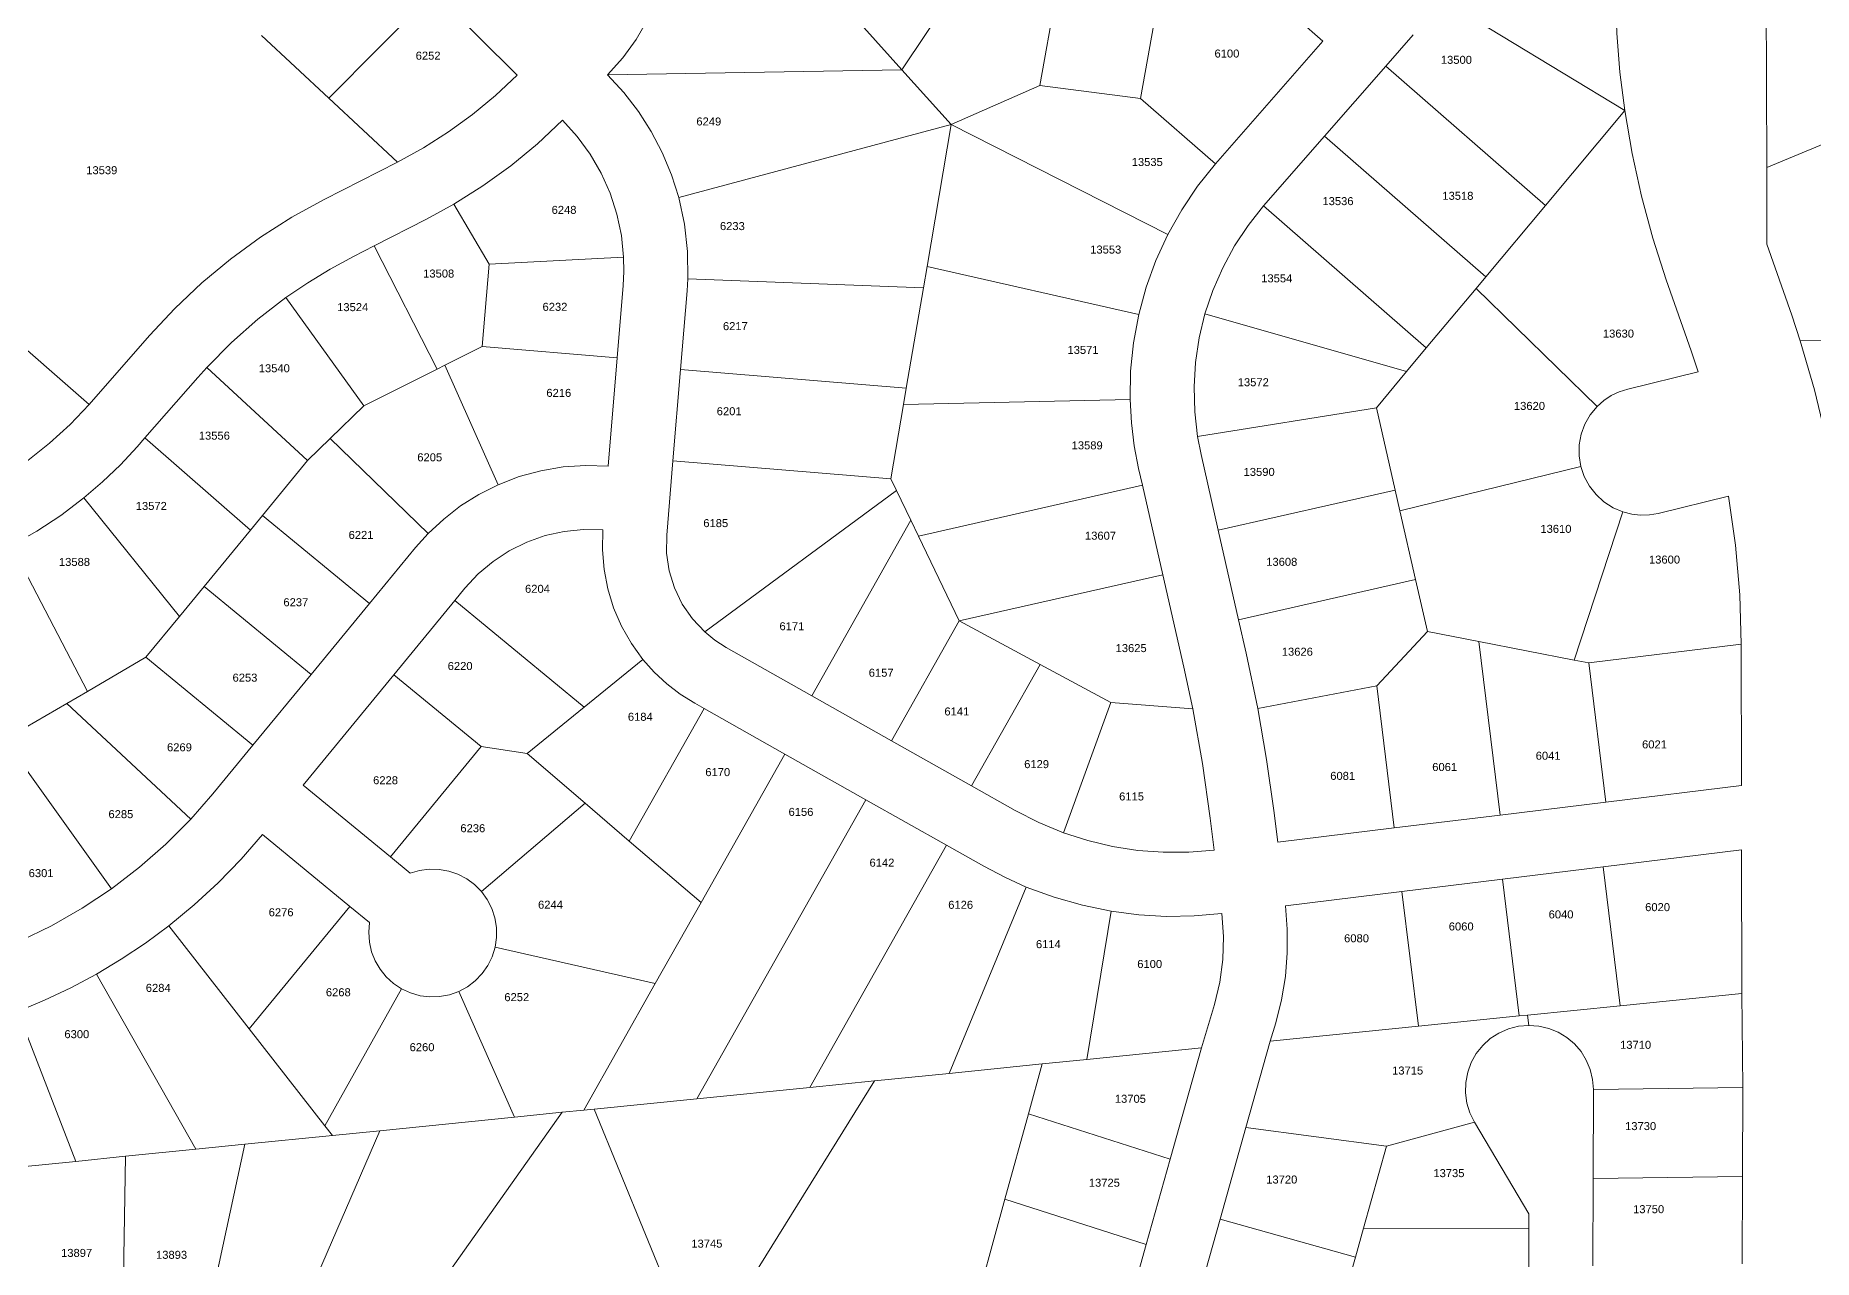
# Model space of a CAD drawing. Header units: feet. Extents: x 865220 to 2843432, y -2240498 to 970288.
# Drawn here: x 2834253 to 2835920, y 966980 to 968128 of the extents above; entities that cross this region are included whole.
import ezdxf
from ezdxf.enums import TextEntityAlignment as Align

# ---------------------------------------------------------------- set-up
doc = ezdxf.new("R2010")
doc.units = ezdxf.units.FT
doc.header["$LTSCALE"] = 0.015
doc.header["$MEASUREMENT"] = 0
doc.layers.add('Dakota County Addresses', color=7, linetype='Continuous')
doc.layers.add('Dakota County Parcels', color=7, linetype='Continuous')
doc.styles.add('Dimensions 100', font='arial.ttf')

# ---------------------------------------------------------------- blocks, each defined once
blk = doc.blocks.new('ACMAP_ANN_TEMPLATE_Dakota County Addresses')
at = {"layer": 'Dakota County Addresses', "style": 'Dimensions 100'}
blk.add_attdef('DakotaCountyAddress', text='', height=50, dxfattribs=at).set_placement((0, 0), align=Align.CENTER)

msp = doc.modelspace()

# ---------------------------------------------------------------- linework, layer by layer
at = {"layer": 'Dakota County Parcels', "lineweight": 5, "ltscale": 100}
for p, q in [((2835065.4, 968095.7), (2835140, 968207.4)), ((2835194.6, 968080.9), (2835218.9, 968217.3)), ((2835288.9, 968068.7), (2835312.7, 968202)), ((2835876, 968003.9), (2835875.5, 968200)), ((2834528, 968069.1), (2834626.6, 968168.2)), ((2834626.6, 968168.2), (2834704.6, 968090.6)), ((2834989.4, 968180.1), (2835065.4, 968095.7)), ((2835569.7, 968162.8), (2835742.9, 968057.4)), ((2835437.2, 968142.3), (2835459.8, 968122.6)), ((2834465.1, 968127.8), (2834528, 968069.1)), ((2835359.2, 968007.3), (2835459.8, 968122.6)), ((2835518.8, 968098.9), (2835544.5, 968128.3)), ((2834789.4, 968090.8), (2835065.4, 968095.7)), ((2835065.4, 968095.7), (2835111.6, 968044.4)), ((2835461.6, 968033.4), (2835518.8, 968098.9)), ((2835518.8, 968098.9), (2835668.5, 967968.3)), ((2835876, 968003.9), (2836078.3, 968088.5)), ((2834528, 968069.1), (2834592.5, 968009)), ((2835111.6, 968044.4), (2835194.6, 968080.9)), ((2835194.6, 968080.9), (2835288.9, 968068.7)), ((2835288.9, 968068.7), (2835359.2, 968007.3)), ((2835668.5, 967968.3), (2835742.9, 968057.4)), ((2834856.1, 967975.8), (2835111.6, 968044.4)), ((2835111.6, 968044.4), (2835088.9, 967911.2)), ((2835111.6, 968044.4), (2835314.5, 967941.1)), ((2835404.4, 967967.9), (2835461.6, 968033.4)), ((2835461.6, 968033.4), (2835612.7, 967901.5)), ((2834523.9, 967974.1), (2834592.5, 968009)), ((2835876.2, 967932), (2835876, 968003.9)), ((2834619.7, 967955.5), (2834645.4, 967969.5)), ((2834678.3, 967913.2), (2834645.4, 967969.5)), ((2835404.4, 967967.9), (2835556.9, 967834.8)), ((2835612.7, 967901.5), (2835668.5, 967968.3)), ((2834570.7, 967930.6), (2834619.7, 967955.5)), ((2834551.1, 967920.6), (2834570.7, 967930.6)), ((2834570.7, 967930.6), (2834629.6, 967815)), ((2834678.3, 967913.2), (2834804.5, 967919.8)), ((2835876.2, 967932), (2835899.5, 967865.5)), ((2834671.9, 967836.1), (2834678.3, 967913.2)), ((2835088.9, 967911.2), (2835085.5, 967891.2)), ((2835088.9, 967911.2), (2835287.3, 967866)), ((2835603.5, 967890.5), (2835612.7, 967901.5)), ((2834798.5, 967825.6), (2834804.1, 967893.4)), ((2834857.8, 967814.7), (2834863.9, 967888.4)), ((2834863.9, 967888.4), (2834864.6, 967899.7)), ((2834864.6, 967899.7), (2835085.5, 967891.2)), ((2835085.5, 967891.2), (2835069.4, 967797.1)), ((2835556.9, 967834.8), (2835603.5, 967890.5)), ((2835603.5, 967890.5), (2835717.1, 967779.8)), ((2835781.8, 967898.6), (2835805.1, 967832.2)), ((2834198, 967873.9), (2834303.4, 967781.7)), ((2834487.9, 967882.1), (2834560.8, 967780.6)), ((2835349.4, 967866.8), (2835538.4, 967812.6)), ((2835907.5, 967841.6), (2835899.5, 967865.5)), ((2834303.4, 967781.7), (2834360, 967846.5)), ((2834637, 967818.7), (2834671.9, 967836.1)), ((2834671.9, 967836.1), (2834798.5, 967825.6)), ((2835538.4, 967812.6), (2835556.9, 967834.8)), ((2835907.5, 967841.6), (2836047, 967842.7)), ((2834629.6, 967815), (2834637, 967818.7)), ((2834637, 967818.7), (2834686.8, 967706.5)), ((2834790.1, 967724), (2834798.5, 967825.6)), ((2835811.7, 967812.4), (2835805.1, 967832.2)), ((2834355.8, 967750.5), (2834405.2, 967807)), ((2834413.7, 967816.5), (2834405.2, 967807)), ((2834413.7, 967816.5), (2834508.2, 967729.3)), ((2834560.8, 967780.6), (2834629.6, 967815)), ((2834850.7, 967729), (2834857.8, 967814.7)), ((2834857.8, 967814.7), (2835069.4, 967797.1)), ((2835510.1, 967778.7), (2835538.4, 967812.6)), ((2835745.8, 967796.2), (2835811.7, 967812.4)), ((2835069.4, 967797.1), (2835066.8, 967781.7)), ((2835066.8, 967781.7), (2835279.2, 967786.5)), ((2834529.3, 967749.8), (2834560.8, 967780.6)), ((2835066.8, 967781.7), (2835054.9, 967712)), ((2835342.5, 967751.9), (2835510.1, 967778.7)), ((2835510.1, 967778.7), (2835527.7, 967701.5)), ((2835342.5, 967751.9), (2835345.7, 967735)), ((2834348.6, 967742.2), (2834355.8, 967750.5)), ((2834355.8, 967750.5), (2834454.6, 967664)), ((2834508.2, 967729.3), (2834529.3, 967749.8)), ((2834529.3, 967749.8), (2834621.1, 967660.7)), ((2835345.7, 967735), (2835361.9, 967663.8)), ((2834465.8, 967677.6), (2834508.2, 967729.3)), ((2834844.9, 967659.2), (2834850.7, 967729)), ((2834850.7, 967729), (2835054.9, 967712)), ((2835287.2, 967721.7), (2835290.8, 967706.1)), ((2835532.1, 967682.2), (2835701.8, 967723.7)), ((2834880.5, 967568.6), (2835060.2, 967701.2)), ((2835054.9, 967712), (2835060.2, 967701.2)), ((2835060.2, 967701.2), (2835073.6, 967673.2)), ((2835080.8, 967658.3), (2835290.8, 967706.1)), ((2835290.8, 967706.1), (2835309.9, 967622.2)), ((2835361.9, 967663.8), (2835527.7, 967701.5)), ((2835527.7, 967701.5), (2835532.1, 967682.2)), ((2834298.5, 967694.1), (2834388.1, 967583.1)), ((2835774.3, 967679.7), (2835840.2, 967695.8)), ((2834454.6, 967664), (2834465.8, 967677.6)), ((2834465.8, 967677.6), (2834566.2, 967595.1)), ((2834980.8, 967508.7), (2835073.6, 967673.2)), ((2835073.6, 967673.2), (2835080.8, 967658.3)), ((2835532.1, 967682.2), (2835546.8, 967617.6)), ((2835695.5, 967542.1), (2835741.2, 967681)), ((2834411.2, 967611.2), (2834454.6, 967664)), ((2834621.1, 967660.7), (2834609.3, 967647.6)), ((2835080.8, 967658.3), (2835119.1, 967578.8)), ((2835361.9, 967663.8), (2835381, 967579.9)), ((2834230.7, 967649.7), (2834301.9, 967512.7)), ((2834566.2, 967595.1), (2834609.3, 967647.6)), ((2835119.1, 967578.8), (2835309.9, 967622.2)), ((2835309.9, 967622.2), (2835329.6, 967535.4)), ((2834388.1, 967583.1), (2834411.2, 967611.2)), ((2834411.2, 967611.2), (2834511.6, 967528.6)), ((2834646.2, 967597.9), (2834655.7, 967609.5)), ((2835381, 967579.9), (2835546.8, 967617.6)), ((2835546.8, 967617.6), (2835557.9, 967568.9)), ((2834511.6, 967528.6), (2834566.2, 967595.1)), ((2834589, 967528.4), (2834646.2, 967597.9)), ((2834646.2, 967597.9), (2834767.6, 967498.1)), ((2834356.6, 967544.7), (2834388.1, 967583.1)), ((2835055.6, 967466.4), (2835119.1, 967578.8)), ((2835119.1, 967578.8), (2835194.8, 967538.1)), ((2835381, 967579.9), (2835388.1, 967548.7)), ((2835510.4, 967517.9), (2835557.9, 967568.9)), ((2835557.9, 967568.9), (2835606, 967559.5)), ((2834900.7, 967553.9), (2834980.8, 967508.7)), ((2835606, 967559.5), (2835626, 967396.8)), ((2835606, 967559.5), (2835695.5, 967542.1)), ((2835709.2, 967539.5), (2835852.1, 967557)), ((2835852.4, 967424.6), (2835852.1, 967557)), ((2834301.9, 967512.7), (2834356.6, 967544.7)), ((2834356.6, 967544.7), (2834457, 967462.2)), ((2834767.6, 967498.1), (2834822.6, 967542.7)), ((2835130.5, 967424.2), (2835194.8, 967538.1)), ((2835194.8, 967538.1), (2835261.3, 967502.3)), ((2835337.9, 967496.4), (2835329.6, 967535.4)), ((2835399, 967496.7), (2835388.1, 967548.7)), ((2835695.5, 967542.1), (2835709.2, 967539.5)), ((2835709.2, 967539.5), (2835725.2, 967409)), ((2834457, 967462.2), (2834511.6, 967528.6)), ((2834504, 967424.9), (2834589, 967528.4)), ((2834589, 967528.4), (2834670.9, 967461.1)), ((2835399, 967496.7), (2835510.4, 967517.9)), ((2835510.4, 967517.9), (2835526.7, 967384.7)), ((2834224.5, 967467.5), (2834282.6, 967501.5)), ((2834282.6, 967501.5), (2834301.9, 967512.7)), ((2834282.6, 967501.5), (2834398.8, 967392.9)), ((2834871.2, 967501.7), (2834879.9, 967496.8)), ((2834980.8, 967508.7), (2835055.6, 967466.4)), ((2835216.8, 967380.1), (2835261.3, 967502.3)), ((2835261.3, 967502.3), (2835337.9, 967496.4)), ((2834713.9, 967454.5), (2834767.6, 967498.1)), ((2834809.6, 967372.4), (2834879.9, 967496.8)), ((2834879.9, 967496.8), (2834955.6, 967454)), ((2834224.5, 967467.5), (2834324.3, 967327.7)), ((2834419.5, 967416.6), (2834457, 967462.2)), ((2834585.9, 967357.6), (2834670.9, 967461.1)), ((2834670.9, 967461.1), (2834713.9, 967454.5)), ((2834713.9, 967454.5), (2834768.4, 967407.8)), ((2834877, 967314.7), (2834955.6, 967454)), ((2834955.6, 967454), (2835031.4, 967411.2)), ((2835055.6, 967466.4), (2835130.5, 967424.2)), ((2834504, 967424.9), (2834585.9, 967357.6)), ((2835130.5, 967424.2), (2835171.5, 967401)), ((2835725.2, 967409), (2835852.4, 967424.6)), ((2834398.8, 967392.9), (2834419.5, 967416.6)), ((2834671.2, 967325.1), (2834768.4, 967407.8)), ((2834768.4, 967407.8), (2834809.6, 967372.4)), ((2835031.4, 967411.2), (2834873, 967130.8)), ((2835031.4, 967411.2), (2835107.1, 967368.5)), ((2835413.9, 967401.1), (2835417.6, 967371.3)), ((2835626, 967396.8), (2835725.2, 967409)), ((2835354.4, 967393.8), (2835358, 967364)), ((2835417.6, 967371.3), (2835526.7, 967384.7)), ((2835526.7, 967384.7), (2835626, 967396.8)), ((2834465.9, 967378.5), (2834547.8, 967311.2)), ((2834809.6, 967372.4), (2834877, 967314.7)), ((2835107.1, 967368.5), (2834978.9, 967141.4)), ((2835107.1, 967368.5), (2835142, 967348.8)), ((2834585.9, 967357.6), (2834604.4, 967342.4)), ((2835722.6, 967348.3), (2835852.5, 967364.2)), ((2835852.8, 967229.5), (2835852.5, 967364.2)), ((2835534, 967325.2), (2835628.3, 967336.7)), ((2835628.3, 967336.7), (2835722.6, 967348.3)), ((2835628.3, 967336.7), (2835644, 967208.4)), ((2835722.6, 967348.3), (2835738.5, 967217.9)), ((2835181.9, 967329.3), (2835109.7, 967154.6)), ((2835424.8, 967311.8), (2835534, 967325.2)), ((2835534, 967325.2), (2835549.5, 967198.9)), ((2834453.4, 967196.5), (2834547.8, 967311.2)), ((2834547.8, 967311.2), (2834566.3, 967296)), ((2834834.1, 967238.8), (2834877, 967314.7)), ((2835261.6, 967306.6), (2835238.6, 967167.6)), ((2834378.1, 967293), (2834453.4, 967196.5)), ((2834684, 967272.9), (2834834.1, 967238.8)), ((2834310.3, 967247.6), (2834403.4, 967083.4)), ((2834834.1, 967238.8), (2834767.1, 967120.1)), ((2834524.4, 967105.4), (2834596.2, 967233.8)), ((2834649.9, 967231.4), (2834702.3, 967113.6)), ((2835346.2, 967178.4), (2835358.2, 967219.1)), ((2835651.9, 967209.2), (2835738.5, 967217.9)), ((2835738.5, 967217.9), (2835852.8, 967229.5)), ((2835853.5, 967141.4), (2835852.8, 967229.5)), ((2834236.6, 967212.7), (2834290.9, 967072.1)), ((2835410.6, 967184.9), (2835415.7, 967202.1)), ((2835549.5, 967198.9), (2835644, 967208.4)), ((2835644, 967208.4), (2835651.9, 967209.2)), ((2835651.9, 967209.2), (2835652.9, 967199.6)), ((2834453.4, 967196.5), (2834524.4, 967105.4)), ((2835387.8, 967103.8), (2835410.6, 967184.9)), ((2835410.6, 967184.9), (2835549.5, 967198.9)), ((2835238.6, 967167.6), (2835346.2, 967178.4)), ((2835316.8, 967074), (2835346.2, 967178.4)), ((2835039.6, 967147.5), (2835109.7, 967154.6)), ((2835109.7, 967154.6), (2835196.8, 967163.4)), ((2835183.9, 967116.8), (2835196.8, 967163.4)), ((2835196.8, 967163.4), (2835238.6, 967167.6)), ((2834873, 967130.8), (2834978.9, 967141.4)), ((2834906.7, 966933.8), (2835039.6, 967147.5)), ((2834978.9, 967141.4), (2835039.6, 967147.5)), ((2835713.2, 967056), (2835713.5, 967139.4)), ((2835853.5, 967141.4), (2835713.5, 967139.4)), ((2835853.2, 967058), (2835853.5, 967141.4)), ((2834746.9, 967118.1), (2834640.8, 966968.5)), ((2834702.3, 967113.6), (2834746.9, 967118.1)), ((2834746.9, 967118.1), (2834767.1, 967120.1)), ((2834767.1, 967120.1), (2834777, 967121.1)), ((2834777, 967121.1), (2834873, 967130.8)), ((2834777, 967121.1), (2834850.1, 966941.9)), ((2834524.4, 967105.4), (2834531.5, 967096.4)), ((2834575.9, 967100.8), (2834702.3, 967113.6)), ((2835161.9, 967036.7), (2835183.9, 967116.8)), ((2835316.8, 967074), (2835183.9, 967116.8)), ((2835363.6, 967017.9), (2835387.8, 967103.8)), ((2835387.8, 967103.8), (2835519.7, 967086.4)), ((2835519.7, 967086.4), (2835602, 967108.9)), ((2835653.1, 967023), (2835602, 967108.9)), ((2834403.4, 967083.4), (2834449.5, 967088.1)), ((2834414, 966924.3), (2834449.5, 967088.1)), ((2834449.5, 967088.1), (2834531.5, 967096.4)), ((2834489.1, 966900.2), (2834575.9, 967100.8)), ((2834531.5, 967096.4), (2834575.9, 967100.8)), ((2835498, 967009.5), (2835519.7, 967086.4)), ((2834237.3, 967066.7), (2834290.9, 967072.1)), ((2834290.9, 967072.1), (2834337.6, 967076.8)), ((2834335.2, 966933.4), (2834337.6, 967076.8)), ((2834337.6, 967076.8), (2834403.4, 967083.4)), ((2835294.4, 966994.1), (2835316.8, 967074)), ((2835712.9, 966974), (2835713.2, 967056)), ((2835853.2, 967058), (2835713.2, 967056)), ((2835852.9, 966976), (2835853.2, 967058)), ((2835139.9, 966956.7), (2835161.9, 967036.7)), ((2835294.4, 966994.1), (2835161.9, 967036.7)), ((2835339.2, 966931.4), (2835363.6, 967017.9)), ((2835363.6, 967017.9), (2835490.4, 966982.3)), ((2835653.1, 967009.1), (2835653.1, 967023)), ((2835490.4, 966982.3), (2835498, 967009.5)), ((2835498, 967009.5), (2835653.1, 967009.1)), ((2835652.8, 966926.1), (2835653.1, 967009.1)), ((2835271.9, 966914.3), (2835294.4, 966994.1)), ((2835474.7, 966926.7), (2835490.4, 966982.3))]:
    msp.add_line(p, q, dxfattribs=at)
for points in [[(2834789.4, 968090.8), (2834803.6, 968106.7), (2834816.1, 968123.9), (2834826.7, 968142.3), (2834835.3, 968161.8), (2834841.8, 968182), (2834846.2, 968202.8)], [(2835734.3, 968202.5), (2835734.1, 968166.1), (2835735.5, 968129.8), (2835738.4, 968093.5), (2835742.9, 968057.4)], [(2834592.5, 968009), (2834616.9, 968022.4), (2834640.4, 968037.3), (2834662.9, 968053.7), (2834684.3, 968071.5), (2834704.6, 968090.6)], [(2834856.1, 967975.8), (2834849.3, 967997.2), (2834840.7, 968017.9), (2834830.3, 968037.8), (2834818.3, 968056.6), (2834804.6, 968074.4), (2834789.4, 968090.8)], [(2835742.9, 968057.4), (2835749.8, 968017.1), (2835758.6, 967977.1), (2835769.3, 967937.6), (2835781.8, 967898.6)], [(2834645.4, 967969.5), (2834672.6, 967986.7), (2834698.8, 968005.6), (2834723.6, 968026.2), (2834747.1, 968048.3)], [(2834804.5, 967919.8), (2834802.4, 967940.2), (2834798.1, 967960.3), (2834791.7, 967979.9), (2834783.3, 967998.7), (2834773, 968016.5), (2834760.9, 968033.1), (2834747.1, 968048.3)], [(2835359.2, 968007.3), (2835342.5, 967986.5), (2835327.6, 967964.4), (2835314.5, 967941.1)], [(2834523.9, 967974.1), (2834493.4, 967957.3), (2834464, 967938.6), (2834435.9, 967918.1), (2834409.1, 967895.8), (2834383.8, 967871.9), (2834360, 967846.5)], [(2834864.6, 967899.7), (2834864.3, 967925.3), (2834861.4, 967950.8), (2834856.1, 967975.8)], [(2835404.4, 967967.9), (2835390, 967949.7), (2835377.1, 967930.4), (2835366.1, 967910), (2835356.8, 967888.8), (2835349.4, 967866.8)], [(2835314.5, 967941.1), (2835303.4, 967916.8), (2835294.3, 967891.7), (2835287.3, 967866)], [(2834551.1, 967920.6), (2834529.4, 967908.8), (2834508.3, 967896), (2834487.9, 967882.1)], [(2834804.1, 967893.4), (2834804.8, 967906.6), (2834804.5, 967919.8)], [(2834487.9, 967882.1), (2834461.7, 967861.9), (2834436.9, 967840), (2834413.7, 967816.5)], [(2835287.3, 967866), (2835282.4, 967839.7), (2835279.7, 967813.1), (2835279.2, 967786.5)], [(2835349.4, 967866.8), (2835344, 967844.2), (2835340.6, 967821.3), (2835339.2, 967798.2), (2835339.8, 967775), (2835342.5, 967751.9)], [(2835952.2, 967557.6), (2835950.8, 967605.7), (2835947, 967653.6), (2835940.7, 967701.3), (2835932, 967748.7), (2835920.9, 967795.5), (2835907.5, 967841.6)], [(2835279.2, 967786.5), (2835280.5, 967764.7), (2835283.1, 967743.1), (2835287.2, 967721.7)], [(2835745.8, 967796.2), (2835737.8, 967793.7), (2835730.3, 967790.1), (2835723.3, 967785.4), (2835717.1, 967779.8)], [(2834201.8, 967702.3), (2834224.4, 967715), (2834246, 967729.4), (2834266.4, 967745.4), (2834285.6, 967762.9), (2834303.4, 967781.7)], [(2835717.1, 967779.8), (2835710.6, 967772), (2835705.6, 967763.2), (2835702.2, 967753.8), (2835700.3, 967743.8), (2835700.2, 967733.7), (2835701.8, 967723.7)], [(2834298.5, 967694.1), (2834316.1, 967709.2), (2834332.8, 967725.2), (2834348.6, 967742.2)], [(2834790.1, 967724), (2834768.9, 967724.7), (2834747.8, 967723.3), (2834726.9, 967719.7), (2834706.5, 967714.1), (2834686.8, 967706.5)], [(2835701.8, 967723.7), (2835705, 967714.1), (2835709.8, 967705.2), (2835716, 967697.3), (2835723.4, 967690.4), (2835731.9, 967685), (2835741.2, 967681)], [(2834686.8, 967706.5), (2834668.8, 967697.5), (2834651.7, 967686.7), (2834635.8, 967674.4), (2834621.1, 967660.7)], [(2834230.7, 967649.7), (2834254.3, 967663), (2834276.9, 967677.8), (2834298.5, 967694.1)], [(2835852.1, 967557), (2835850.7, 967603.4), (2835846.7, 967649.8), (2835840.2, 967695.8)], [(2835741.2, 967681), (2835749.4, 967678.9), (2835757.7, 967678), (2835766, 967678.3), (2835774.3, 967679.7)], [(2834785.1, 967664.2), (2834766.8, 967664.6), (2834748.7, 967662.8), (2834730.9, 967658.9), (2834713.7, 967652.8), (2834697.3, 967644.7), (2834682.1, 967634.7), (2834668.1, 967622.9), (2834655.7, 967609.5)], [(2834785.1, 967664.2), (2834784.6, 967645.6), (2834786.1, 967627.1), (2834789.6, 967608.8), (2834795.1, 967591), (2834802.5, 967573.9), (2834811.7, 967557.8), (2834822.6, 967542.7)], [(2834844.9, 967659.2), (2834844.8, 967642.4), (2834847.2, 967625.8), (2834852.1, 967609.8), (2834859.4, 967594.6), (2834869, 967580.8), (2834880.5, 967568.6)], [(2834880.5, 967568.6), (2834890.1, 967560.7), (2834900.7, 967553.9)], [(2834822.6, 967542.7), (2834833.2, 967530.8), (2834845, 967519.9), (2834857.6, 967510.2), (2834871.2, 967501.7)], [(2835354.4, 967393.8), (2835347.1, 967445.2), (2835337.9, 967496.4)], [(2835413.9, 967401.1), (2835407.2, 967449), (2835399, 967496.7)], [(2835171.5, 967401), (2835193.7, 967389.7), (2835216.8, 967380.1)], [(2834324.3, 967327.7), (2834350.6, 967347.8), (2834375.4, 967369.5), (2834398.8, 967392.9)], [(2834378.1, 967293), (2834401.8, 967312.5), (2834424.4, 967333.4), (2834445.8, 967355.4), (2834465.9, 967378.5)], [(2835216.8, 967380.1), (2835239.6, 967372.9), (2835262.8, 967367.4), (2835286.5, 967363.7), (2835310.3, 967361.9), (2835334.2, 967362), (2835358, 967364)], [(2834671.2, 967325.1), (2834664.7, 967331.6), (2834657.4, 967337), (2834649.2, 967341.3), (2834640.5, 967344.3), (2834631.5, 967345.9), (2834622.3, 967346.1), (2834613.2, 967344.9), (2834604.4, 967342.4)], [(2835142, 967348.8), (2835161.7, 967338.5), (2835181.9, 967329.3)], [(2834238.4, 967278.4), (2834268.1, 967292.9), (2834296.8, 967309.4), (2834324.3, 967327.7)], [(2834684, 967272.9), (2834685.4, 967282.1), (2834685.3, 967291.3), (2834683.8, 967300.5), (2834680.9, 967309.3), (2834676.6, 967317.6), (2834671.2, 967325.1)], [(2835181.9, 967329.3), (2835207.9, 967319.8), (2835234.5, 967312.2), (2835261.6, 967306.6)], [(2835261.6, 967306.6), (2835287.4, 967303.3), (2835313.4, 967301.8), (2835339.4, 967302.2), (2835365.3, 967304.5)], [(2835358.2, 967219.1), (2835363.2, 967240), (2835366.1, 967261.4), (2835366.8, 967283), (2835365.3, 967304.5)], [(2835415.7, 967202.1), (2835421.1, 967223.6), (2835424.8, 967245.4), (2835426.6, 967267.5), (2835426.6, 967289.7), (2835424.8, 967311.8)], [(2834310.3, 967247.6), (2834333.6, 967261.7), (2834356.3, 967276.8), (2834378.1, 967293)], [(2834566.3, 967296), (2834565.5, 967286.9), (2834566.1, 967277.7), (2834568.1, 967268.7), (2834571.5, 967260.2), (2834576.1, 967252.3), (2834581.8, 967245.1), (2834588.6, 967238.9), (2834596.2, 967233.8)], [(2834649.9, 967231.4), (2834658.1, 967235.8), (2834665.4, 967241.4), (2834671.9, 967248.1), (2834677.2, 967255.7), (2834681.3, 967264), (2834684, 967272.9)], [(2834236.6, 967212.7), (2834261.7, 967223.2), (2834286.3, 967234.8), (2834310.3, 967247.6)], [(2834596.2, 967233.8), (2834604.7, 967230), (2834613.6, 967227.4), (2834622.8, 967226.3), (2834632, 967226.6), (2834641.2, 967228.3), (2834649.9, 967231.4)], [(2835652.9, 967199.6), (2835643.2, 967198.7), (2835633.9, 967196.3), (2835625, 967192.4), (2835616.9, 967187.2), (2835609.8, 967180.7), (2835603.7, 967173.1), (2835599, 967164.7), (2835595.7, 967155.6), (2835593.9, 967146.1), (2835593.6, 967136.4), (2835594.9, 967126.8), (2835597.7, 967117.6), (2835602, 967108.9)], [(2835713.5, 967139.4), (2835712.8, 967148.9), (2835710.6, 967158.1), (2835706.9, 967166.9), (2835702, 967175), (2835695.8, 967182.2), (2835688.5, 967188.3), (2835680.4, 967193.2), (2835671.6, 967196.8), (2835662.3, 967199), (2835652.9, 967199.6)]]:
    msp.add_lwpolyline(points, dxfattribs=at)

# ---------------------------------------------------------------- block references
at = {"layer": 'Dakota County Addresses', "lineweight": 5, "ltscale": 100, "xscale": 0.15, "yscale": 0.15, "zscale": 0.15}
for p, values in [((2834621.2, 968105.1), {'DakotaCountyAddress': '6252'}), ((2835370, 968107.1), {'DakotaCountyAddress': '6100'}), ((2835585.1, 968101.2), {'DakotaCountyAddress': '13500'}), ((2834884.3, 968043.4), {'DakotaCountyAddress': '6249'}), ((2834315.3, 967997.7), {'DakotaCountyAddress': '13539'}), ((2835295.3, 968005.4), {'DakotaCountyAddress': '13535'}), ((2834748.6, 967960.5), {'DakotaCountyAddress': '6248'}), ((2835474.1, 967968.7), {'DakotaCountyAddress': '13536'}), ((2835586.5, 967973.7), {'DakotaCountyAddress': '13518'}), ((2834906.4, 967945.3), {'DakotaCountyAddress': '6233'}), ((2835256.4, 967923.3), {'DakotaCountyAddress': '13553'}), ((2834631.1, 967900.8), {'DakotaCountyAddress': '13508'}), ((2835416.7, 967896.3), {'DakotaCountyAddress': '13554'}), ((2834550.5, 967869.3), {'DakotaCountyAddress': '13524'}), ((2834740.1, 967869.6), {'DakotaCountyAddress': '6232'}), ((2834909.2, 967851.5), {'DakotaCountyAddress': '6217'}), ((2835737, 967844.5), {'DakotaCountyAddress': '13630'}), ((2835235.1, 967829.2), {'DakotaCountyAddress': '13571'}), ((2834477, 967812), {'DakotaCountyAddress': '13540'}), ((2835394.7, 967798.9), {'DakotaCountyAddress': '13572'}), ((2834743.7, 967788.9), {'DakotaCountyAddress': '6216'}), ((2834903.4, 967771.7), {'DakotaCountyAddress': '6201'}), ((2835653.6, 967776.7), {'DakotaCountyAddress': '13620'}), ((2834420.8, 967748.8), {'DakotaCountyAddress': '13556'}), ((2834622.7, 967728.5), {'DakotaCountyAddress': '6205'}), ((2835239, 967739.7), {'DakotaCountyAddress': '13589'}), ((2835400.2, 967714.8), {'DakotaCountyAddress': '13590'}), ((2834361.7, 967682.9), {'DakotaCountyAddress': '13572'}), ((2834890.8, 967666.8), {'DakotaCountyAddress': '6185'}), ((2835678.4, 967661.4), {'DakotaCountyAddress': '13610'}), ((2834558.3, 967655.7), {'DakotaCountyAddress': '6221'}), ((2835251.5, 967655), {'DakotaCountyAddress': '13607'}), ((2834289.7, 967630.4), {'DakotaCountyAddress': '13588'}), ((2835421.4, 967630.5), {'DakotaCountyAddress': '13608'}), ((2835780.2, 967632.6), {'DakotaCountyAddress': '13600'}), ((2834723.7, 967605.2), {'DakotaCountyAddress': '6204'}), ((2834497.2, 967592.6), {'DakotaCountyAddress': '6237'}), ((2834962.2, 967570.1), {'DakotaCountyAddress': '6171'}), ((2835280.2, 967549.6), {'DakotaCountyAddress': '13625'}), ((2835436, 967546.2), {'DakotaCountyAddress': '13626'}), ((2834651.2, 967532.8), {'DakotaCountyAddress': '6220'}), ((2834449.5, 967521.9), {'DakotaCountyAddress': '6253'}), ((2835045.9, 967526.5), {'DakotaCountyAddress': '6157'}), ((2834820.1, 967485.2), {'DakotaCountyAddress': '6184'}), ((2835116.8, 967490.2), {'DakotaCountyAddress': '6141'}), ((2834388.1, 967456.6), {'DakotaCountyAddress': '6269'}), ((2835671.1, 967448.7), {'DakotaCountyAddress': '6041'}), ((2835770.8, 967459.3), {'DakotaCountyAddress': '6021'}), ((2834892.7, 967433.3), {'DakotaCountyAddress': '6170'}), ((2835191.6, 967440.8), {'DakotaCountyAddress': '6129'}), ((2835478.5, 967429.8), {'DakotaCountyAddress': '6081'}), ((2835574.1, 967438.1), {'DakotaCountyAddress': '6061'}), ((2834581.3, 967425.7), {'DakotaCountyAddress': '6228'}), ((2835280.6, 967410.5), {'DakotaCountyAddress': '6115'}), ((2834333.2, 967393.9), {'DakotaCountyAddress': '6285'}), ((2834970.7, 967396), {'DakotaCountyAddress': '6156'}), ((2834663.1, 967380.7), {'DakotaCountyAddress': '6236'}), ((2835046.6, 967348.4), {'DakotaCountyAddress': '6142'}), ((2834258.4, 967338.6), {'DakotaCountyAddress': '6301'}), ((2834483.4, 967301.9), {'DakotaCountyAddress': '6276'}), ((2834735.9, 967309), {'DakotaCountyAddress': '6244'}), ((2835120.4, 967308.9), {'DakotaCountyAddress': '6126'}), ((2835683.2, 967299.9), {'DakotaCountyAddress': '6040'}), ((2835773.7, 967306.7), {'DakotaCountyAddress': '6020'}), ((2835491.5, 967277.5), {'DakotaCountyAddress': '6080'}), ((2835589.6, 967288.6), {'DakotaCountyAddress': '6060'}), ((2835202.6, 967272), {'DakotaCountyAddress': '6114'}), ((2835297.6, 967253.4), {'DakotaCountyAddress': '6100'}), ((2834368.2, 967231), {'DakotaCountyAddress': '6284'}), ((2834537, 967226.9), {'DakotaCountyAddress': '6268'}), ((2834704.3, 967222.3), {'DakotaCountyAddress': '6252'}), ((2834291.9, 967187.6), {'DakotaCountyAddress': '6300'}), ((2835753.1, 967177.6), {'DakotaCountyAddress': '13710'}), ((2834615.5, 967175.4), {'DakotaCountyAddress': '6260'}), ((2835539.4, 967153.5), {'DakotaCountyAddress': '13715'}), ((2835279.5, 967127), {'DakotaCountyAddress': '13705'}), ((2835757.8, 967101.4), {'DakotaCountyAddress': '13730'}), ((2835255.1, 967048.3), {'DakotaCountyAddress': '13725'}), ((2835421.4, 967051.3), {'DakotaCountyAddress': '13720'}), ((2835578.1, 967057.3), {'DakotaCountyAddress': '13735'}), ((2835765.3, 967023.5), {'DakotaCountyAddress': '13750'}), ((2834291.7, 966982.5), {'DakotaCountyAddress': '13897'}), ((2834380.7, 966980.7), {'DakotaCountyAddress': '13893'}), ((2834882.5, 966991.2), {'DakotaCountyAddress': '13745'})]:
    msp.add_blockref('ACMAP_ANN_TEMPLATE_Dakota County Addresses', p, dxfattribs=at).add_auto_attribs(values)

doc.saveas('drawing.dxf')
